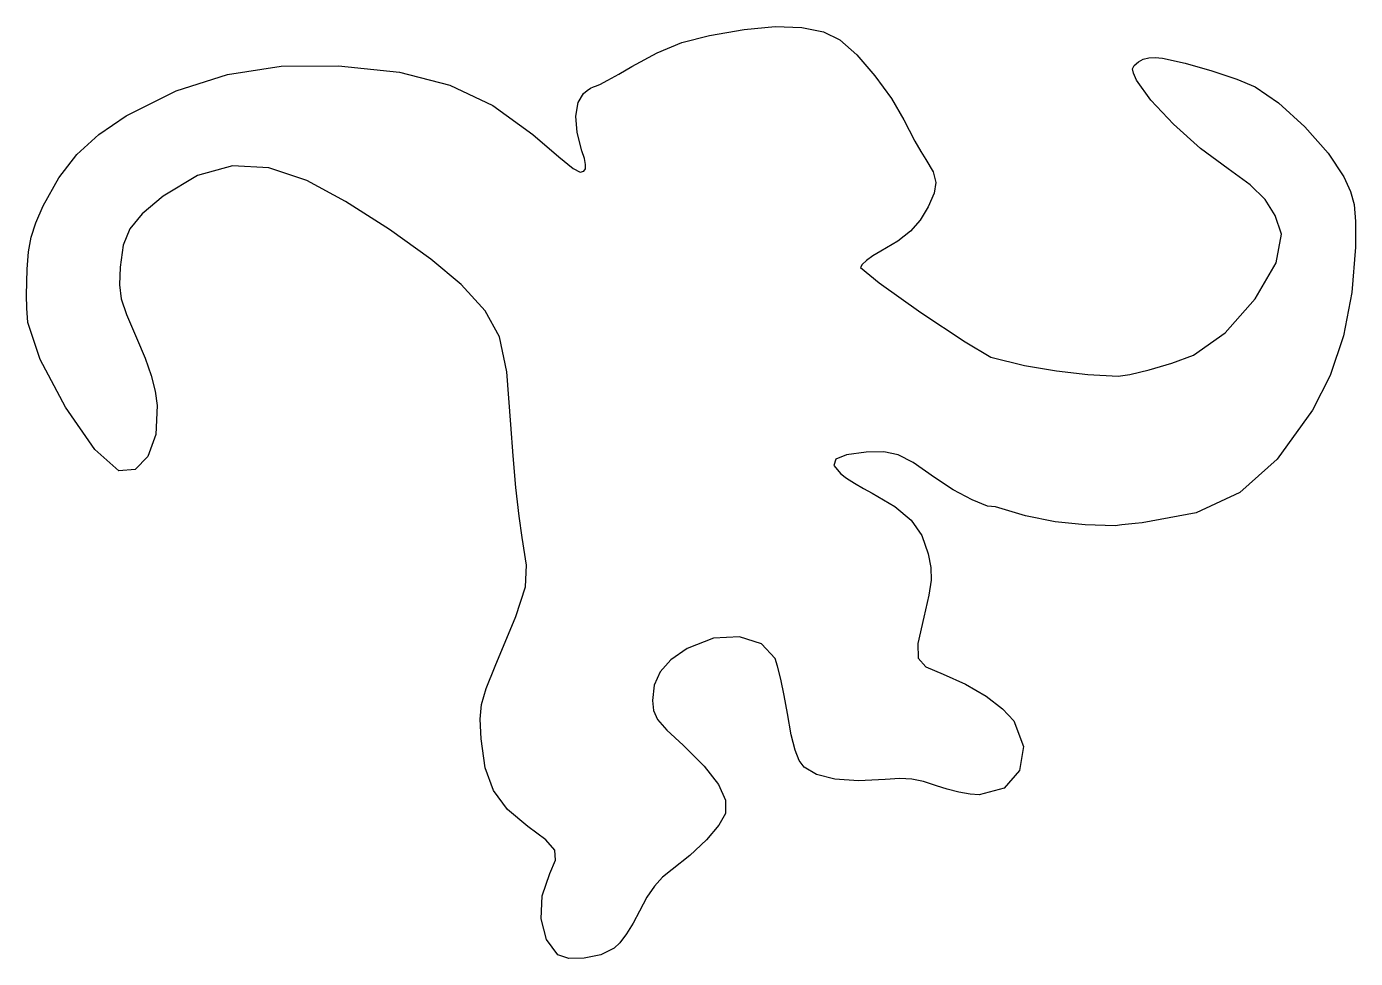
# Model space of a CAD drawing. Extents: x 0 to 86.3, y 0 to 60.5.
import ezdxf

# ---------------------------------------------------------------- set-up
doc = ezdxf.new("R2010")
doc.units = 0
doc.layers.add('Layer_1', color=7, linetype='CONTINUOUS')

msp = doc.modelspace()

# ---------------------------------------------------------------- linework, layer by layer
at = {"layer": 'Layer_1', "color": 7}
msp.add_lwpolyline([(62.900515, 29.339563), (62.384833, 29.373836), (61.386712, 29.78266), (60.152195, 30.447694), (58.927325, 31.250596), (57.559662, 32.205837), (56.569585, 32.721443), (55.653844, 32.90936), (54.50919, 32.881533), (53.227357, 32.710701), (52.528301, 32.422993), (52.406604, 32.013813), (52.856855, 31.478559), (53.234931, 31.202373), (53.744772, 30.874741), (54.319574, 30.536656), (54.892547, 30.229119), (56.370457, 29.369388), (57.423468, 28.476809), (58.120796, 27.476526), (58.53167, 26.293676), (58.694354, 25.396881), (58.712473, 24.582538), (58.568116, 23.594938), (58.243368, 22.178368), (57.864025, 20.477957), (57.872012, 19.516429), (58.381369, 18.958933), (59.506138, 18.470623), (60.956241, 17.817888), (62.280797, 17.044805), (63.36096, 16.229858), (64.077881, 15.451531), (64.706709, 13.773627), (64.455664, 12.223908), (63.45671, 11.086098), (61.841812, 10.643924), (61.245236, 10.69051), (60.523611, 10.817248), (59.767916, 11.004784), (59.069128, 11.233765), (58.22037, 11.519837), (57.472715, 11.670832), (56.69013, 11.703036), (55.736583, 11.632734), (53.993996, 11.544244), (52.473056, 11.659495), (51.267109, 11.964114), (50.469501, 12.443728), (50.160541, 12.877182), (49.89232, 13.552751), (49.641898, 14.54417), (49.386332, 15.925171), (49.176141, 17.096125), (48.956914, 18.158409), (48.754606, 18.99508), (48.595178, 19.489194), (47.700238, 20.4532), (46.285252, 20.901694), (44.597786, 20.806483), (42.885416, 20.139378), (41.829815, 19.40619), (41.121166, 18.629006), (40.729385, 17.7629), (40.62439, 16.762942), (40.697195, 16.108), (40.965501, 15.535845), (41.564046, 14.851115), (42.627567, 13.858446), (43.995021, 12.500443), (44.908549, 11.308949), (45.366367, 10.286856), (45.366649, 9.437043), (44.941239, 8.677628), (44.126116, 7.71593), (43.065522, 6.70374), (41.903695, 5.792848), (41.289328, 5.299563), (40.757218, 4.716453), (40.269177, 3.994675), (39.787028, 3.085392), (39.379847, 2.320454), (38.934647, 1.612448), (38.505294, 1.040212), (38.145641, 0.68258), (37.272059, 0.263088), (36.203416, 0.034186), (35.192123, 0.024788), (34.490609, 0.263838), (33.750199, 1.251402), (33.404629, 2.585943), (33.472436, 4.078896), (33.972139, 5.541696), (34.334648, 6.398709), (34.282504, 7.052031), (33.716002, 7.713571), (32.535441, 8.595241), (31.211181, 9.699738), (30.314829, 10.921921), (29.772929, 12.399679), (29.512023, 14.270917), (29.454023, 15.545099), (29.539379, 16.512379), (29.83854, 17.537865), (30.421955, 18.986669), (31.76204, 22.226183), (32.383462, 24.137993), (32.462628, 25.562052), (32.175938, 27.338302), (31.967833, 28.734314), (31.760041, 30.585472), (31.576653, 32.650591), (31.441763, 34.688498), (31.179335, 38.108173), (30.693806, 40.365147), (29.772703, 42.055672), (28.203562, 43.776), (26.244612, 45.425984), (23.560241, 47.345343), (20.696699, 49.165849), (18.200241, 50.519271), (15.720949, 51.354363), (13.365268, 51.465531), (11.091984, 50.848271), (8.859885, 49.498072), (7.507333, 48.367132), (6.695097, 47.3902), (6.271186, 46.314941), (6.083606, 44.889028), (6.037177, 43.759267), (6.144739, 42.850003), (6.486713, 41.813079), (7.143517, 40.300331), (7.694896, 38.995192), (8.089953, 37.863724), (8.343544, 36.856947), (8.470528, 35.925887), (8.383281, 34.043346), (7.876991, 32.597259), (7.047947, 31.752788), (5.992437, 31.675101), (4.429136, 33.067808), (2.522765, 35.812357), (0.874109, 38.892895), (0.083956, 41.293573), (0.020565, 42.225169), (0.000214, 43.085893), (0.008209, 43.918271), (0.029858, 44.764822), (0.11452, 45.885913), (0.290372, 46.839827), (0.597297, 47.783304), (1.075176, 48.87308), (2.08388, 50.704155), (3.252699, 52.215339), (4.681351, 53.514526), (6.469554, 54.709608), (9.717036, 56.333751), (13.041202, 57.406007), (16.52262, 57.94546), (20.241857, 57.971199), (24.215424, 57.544538), (27.4723, 56.717859), (30.268597, 55.400442), (32.860421, 53.501578), (34.547794, 52.05719), (35.480381, 51.310893), (35.933113, 51.065969), (36.180932, 51.125696), (36.272429, 51.276278), (36.280754, 51.555588), (36.206979, 51.952398), (36.052197, 52.455476), (35.740372, 53.636644), (35.656036, 54.707051), (35.796749, 55.582532), (36.160076, 56.17893), (36.380988, 56.360658), (36.600955, 56.510182), (36.794512, 56.612028), (36.936187, 56.650709), (37.202309, 56.751855), (37.734693, 57.023835), (38.456126, 57.425167), (39.289396, 57.914373), (40.943573, 58.819423), (42.545616, 59.468921), (44.342266, 59.944553), (46.580265, 60.328), (48.589338, 60.513098), (50.325148, 60.460596), (51.740078, 60.175597), (52.786518, 59.663197), (53.889849, 58.67019), (55.070215, 57.323476), (56.148598, 55.846839), (56.945966, 54.464046), (57.285744, 53.781506), (57.668282, 53.069086), (58.046717, 52.411178), (58.374188, 51.892172), (58.849625, 51.084302), (59.0295, 50.401434), (58.921671, 49.691663), (58.533996, 48.803094), (58.016533, 47.943327), (57.386565, 47.230431), (56.557842, 46.584035), (55.444115, 45.923764), (54.933682, 45.621033), (54.515682, 45.321612), (54.233251, 45.060049), (54.129521, 44.870889), (55.336052, 43.878731), (58.052153, 41.958029), (60.922581, 40.040018), (62.592095, 39.055937), (64.778544, 38.517367), (66.867101, 38.157215), (68.887144, 37.939116), (70.868036, 37.82671), (71.622825, 37.926566), (72.870555, 38.221581), (74.33725, 38.659432), (75.748937, 39.187789), (77.814693, 40.62857), (79.75838, 42.834154), (81.124313, 45.178131), (81.456805, 47.034097), (81.049976, 48.25275), (80.409004, 49.277532), (79.426126, 50.240348), (77.993571, 51.2731), (76.208516, 52.601464), (74.456904, 54.168003), (72.989814, 55.728777), (72.058317, 57.039835), (71.847364, 57.480742), (71.7923, 57.770025), (71.902093, 57.991434), (72.18572, 58.228718), (72.484752, 58.389297), (72.845612, 58.481135), (73.262663, 58.503402), (73.730258, 58.455272), (75.211269, 58.128089), (76.935839, 57.640793), (78.560782, 57.098839), (79.742912, 56.607682), (81.26922, 55.563544), (82.968489, 54.010868), (84.499056, 52.295369), (85.519258, 50.762772), (85.943579, 49.815293), (86.173492, 48.953533), (86.260986, 47.856645), (86.258051, 46.203783), (86.038725, 43.245261), (85.487108, 40.433665), (84.626581, 37.858178), (83.480522, 35.607981), (81.1787, 32.4358), (78.748098, 30.279117), (75.916588, 28.958083), (72.41204, 28.292846), (71.973227, 28.248506), (71.534413, 28.204166), (71.095597, 28.159826), (70.656784, 28.115486), (68.717709, 28.172153), (66.778633, 28.37239), (64.839558, 28.750195), (62.900515, 29.339563)], dxfattribs=at)

doc.saveas('drawing.dxf')
